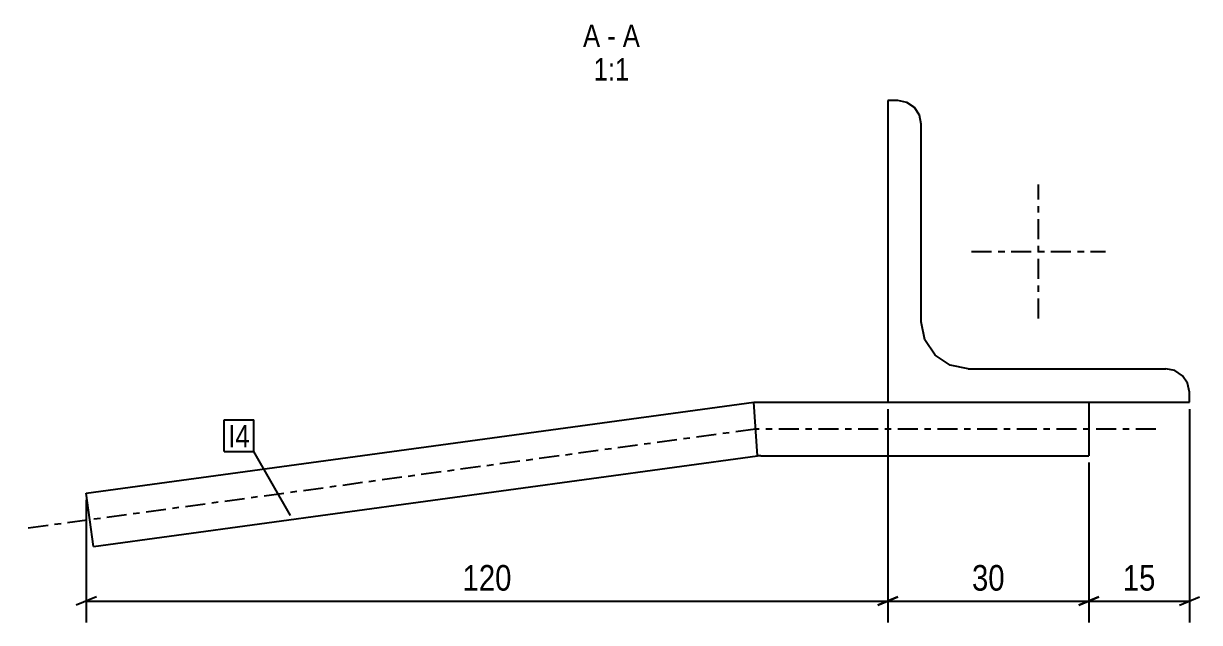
# Model space of a CAD drawing. Header units: millimetres. Extents: x 12 to 20615, y 2 to 445.
# Drawn here: x 5920.7 to 6096.2, y 2.4 to 91.7 of the extents above; entities that cross this region are included whole.
import ezdxf

# ---------------------------------------------------------------- set-up
doc = ezdxf.new("R2010")
doc.units = ezdxf.units.MM
doc.linetypes.add('DXK_LINE_DOT2', pattern=[3.9198, 1.9599, -1.9599])
doc.linetypes.add('DXK_LINE_DOT3', pattern=[5.9187, 2.979, -0.9799, 0.9799, -0.9799])
for name, color, linetype in [('MÅLSÆTNING', 7, 'Continuous'), ('STÅL', 7, 'Continuous'), ('TEKST', 7, 'Continuous')]:
    doc.layers.add(name, color=color, linetype=linetype)
doc.styles.add('Arial Narrow', font='ARIALN.TTF', dxfattribs={"height": 0.2})

msp = doc.modelspace()

# ---------------------------------------------------------------- linework, layer by layer
at = {"layer": 'MÅLSÆTNING', "color": 7, "linetype": 'Continuous'}
for p, q in [((6049.66, 34.24), (6049.66, 2.4)), ((6049.66, 34.24), (6049.66, 2.4)), ((6094.66, 34.24), (6094.66, 2.4)), ((6079.65, 26.24), (6079.65, 2.4)), ((6079.65, 26.24), (6079.65, 2.4)), ((5930.08, 20.68), (5930.08, 2.4)), ((5931.58, 6.2), (5928.58, 5)), ((5930.08, 5.6), (6049.66, 5.6)), ((6048.16, 5), (6051.16, 6.2)), ((6051.16, 6.2), (6048.16, 5)), ((6049.66, 5.6), (6079.65, 5.6)), ((6081.15, 6.2), (6078.15, 5)), ((6078.15, 5), (6081.15, 6.2)), ((6079.65, 5.6), (6094.66, 5.6)), ((6093.16, 5), (6096.16, 6.2))]:
    msp.add_line(p, q, dxfattribs=at)
at = {"layer": 'STÅL', "color": 2, "linetype": 'Continuous'}
for p, q in [((6051.16, 80.24), (6049.66, 80.24)), ((6049.66, 80.24), (6049.66, 35.24)), ((6052.5, 79.97), (6051.16, 80.24)), ((6053.64, 79.21), (6052.5, 79.97)), ((6054.39, 78.08), (6053.64, 79.21)), ((6054.66, 76.74), (6054.39, 78.08)), ((6054.66, 47.24), (6054.66, 76.74)), ((6055.19, 44.56), (6054.66, 47.24)), ((6056.71, 42.29), (6055.19, 44.56)), ((6058.98, 40.77), (6056.71, 42.29)), ((6061.66, 40.24), (6058.98, 40.77)), ((6061.66, 40.24), (6091.16, 40.24)), ((6092.5, 39.97), (6091.16, 40.24)), ((6093.64, 39.21), (6092.5, 39.97)), ((6094.39, 38.08), (6093.64, 39.21)), ((6094.66, 36.74), (6094.39, 38.08)), ((5930.08, 21.68), (6029.65, 35.24)), ((6029.65, 35.24), (6049.66, 35.24)), ((6030.2, 27.24), (6029.65, 35.24)), ((6049.66, 35.24), (6094.66, 35.24)), ((6079.65, 35.24), (6079.65, 27.24)), ((6094.66, 35.24), (6094.66, 36.74)), ((5931.16, 13.75), (6030.2, 27.24)), ((6030.7, 27.24), (6030.2, 27.24)), ((6030.7, 27.24), (6079.65, 27.24)), ((5931.16, 13.75), (5930.08, 21.68))]:
    msp.add_line(p, q, dxfattribs=at)
at = {"layer": 'STÅL', "color": 7, "linetype": 'DXK_LINE_DOT3'}
for p, q in [((6072.16, 47.74), (6072.16, 67.74)), ((6062.16, 57.74), (6082.16, 57.74)), ((6029.93, 31.24), (5920.71, 16.37)), ((6089.65, 31.24), (6029.93, 31.24))]:
    msp.add_line(p, q, dxfattribs=at)
at = {"layer": 'STÅL', "color": 7, "linetype": 'DXK_LINE_DOT2'}
msp.add_line((6049.66, 35.24), (6079.65, 35.24), dxfattribs=at)

# ---------------------------------------------------------------- wipeouts: each hides what was drawn before it
at = {"color": 0, "linetype": 'Continuous'}
for points in [[(6006.75, 88.24), (6006.75, 91.74), (6004.19, 91.74), (6004.19, 88.24)], [(6009.07, 88.24), (6009.07, 91.74), (6007.8, 91.74), (6007.8, 88.24)], [(6012.68, 88.24), (6012.68, 91.74), (6010.12, 91.74), (6010.12, 88.24)], [(6011.1, 83.24), (6011.1, 86.74), (6005.77, 86.74), (6005.77, 83.24)]]:
    msp.add_wipeout(points, dxfattribs=at).dxf.layer = 'TEKST'

# ---------------------------------------------------------------- next in the draw order: texts
at = {"layer": 'TEKST', "color": 3, "linetype": 'Continuous', "style": 'Arial Narrow'}
for s, p in [('A', (6004.19, 88.24)), ('A', (6010.12, 88.24)), ('-', (6007.8, 88.24)), ('1:1', (6005.77, 83.24))]:
    msp.add_text(s, height=3.34, dxfattribs=at).set_placement(p)

# ---------------------------------------------------------------- next in the draw order: wipeouts: each hides what was drawn before it
at = {"color": 0}
for points, layer in [([(5994.33, 6.35), (5994.33, 11.95), (5985.41, 11.95), (5985.41, 6.35)], 'MÅLSÆTNING'), ([(6067.9, 6.35), (6067.9, 11.95), (6061.42, 11.95), (6061.42, 6.35)], 'MÅLSÆTNING'), ([(6090.4, 6.35), (6090.4, 11.95), (6083.92, 11.95), (6083.92, 6.35)], 'MÅLSÆTNING'), ([(5954.45, 28.51), (5954.45, 32.01), (5951.25, 32.01), (5951.25, 28.51)], 'TEKST')]:
    msp.add_wipeout(points, dxfattribs=at).dxf.layer = layer

# ---------------------------------------------------------------- next in the draw order: texts
at = {"layer": 'MÅLSÆTNING', "color": 3, "style": 'Arial Narrow'}
for s, p in [('120', (5986.21, 7.15)), ('30', (6062.22, 7.15)), ('15', (6084.72, 7.15))]:
    msp.add_text(s, height=3.818, dxfattribs=at).set_placement(p)

# ---------------------------------------------------------------- next in the draw order: wipeouts: each hides what was drawn before it
at = {"color": 0}
msp.add_wipeout([(5954.45, 28.51), (5954.45, 32.01), (5951.25, 32.01), (5951.25, 28.51)], dxfattribs=at).dxf.layer = 'TEKST'

# ---------------------------------------------------------------- next in the draw order: linework, layer by layer
at = {"layer": 'TEKST', "color": 7, "linetype": 'Continuous'}
for p, q in [((5950.65, 32.61), (5955.05, 32.61)), ((5950.65, 27.91), (5950.65, 32.61)), ((5955.05, 27.91), (5955.05, 32.61)), ((5950.65, 27.91), (5955.05, 27.91)), ((5960.55, 18.38), (5955.05, 27.91))]:
    msp.add_line(p, q, dxfattribs=at)

# ---------------------------------------------------------------- next in the draw order: texts
at = {"layer": 'TEKST', "color": 3, "style": 'Arial Narrow'}
msp.add_text('I4', height=3.34, dxfattribs=at).set_placement((5951.25, 28.51))

doc.saveas('drawing.dxf')
